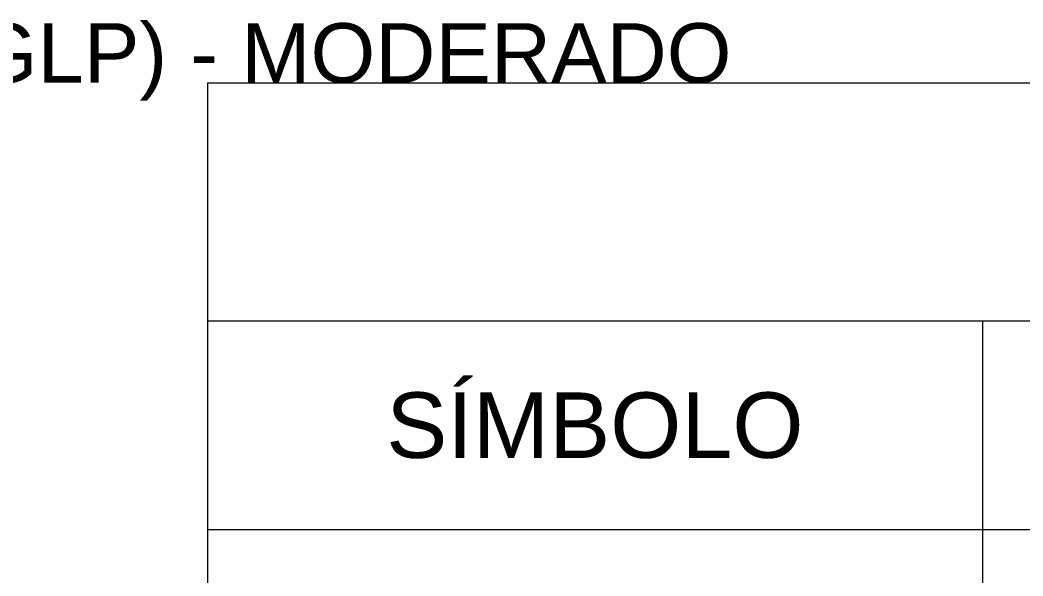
# Model space of a CAD drawing. Header units: metres. Extents: x -1.9 to 50, y -4.7 to 20.4.
# Drawn here: x 33.371 to 36.736, y 1.843 to 3.711 of the extents above; entities that cross this region are included whole.
import ezdxf
from ezdxf.enums import TextEntityAlignment as Align

# ---------------------------------------------------------------- set-up
doc = ezdxf.new("R2010")
doc.units = ezdxf.units.M
doc.header["$LTSCALE"] = 0.1
doc.layers.add('LEGENDA', color=7, linetype='Continuous', lineweight=13)
doc.layers.add('TEXTOS', color=7, linetype='Continuous', lineweight=13)
doc.styles.add('COSCIP-TEXTO', font='arial.ttf')

msp = doc.modelspace()

# ---------------------------------------------------------------- linework, layer by layer
at = {"layer": 'LEGENDA'}
for p, q in [((34, 3.5), (34, -3.5)), ((34, 3.5), (50, 3.5)), ((34, 2.7), (50, 2.7)), ((36.6, 2.7), (36.6, -3.5)), ((34, 2), (50, 2))]:
    msp.add_line(p, q, dxfattribs=at)

# ---------------------------------------------------------------- texts
at = {"layer": 'LEGENDA', "style": 'COSCIP-TEXTO'}
msp.add_text('SÍMBOLO', height=0.22, dxfattribs=at).set_placement((35.3, 2.35), align=Align.MIDDLE_CENTER)
at = {"layer": 'TEXTOS', "style": 'COSCIP-TEXTO'}
msp.add_text('4 FORNO COMBINADO (GLP) - MODERADO', height=0.2, dxfattribs=at).set_placement((30, 3.5))

doc.saveas('drawing.dxf')
